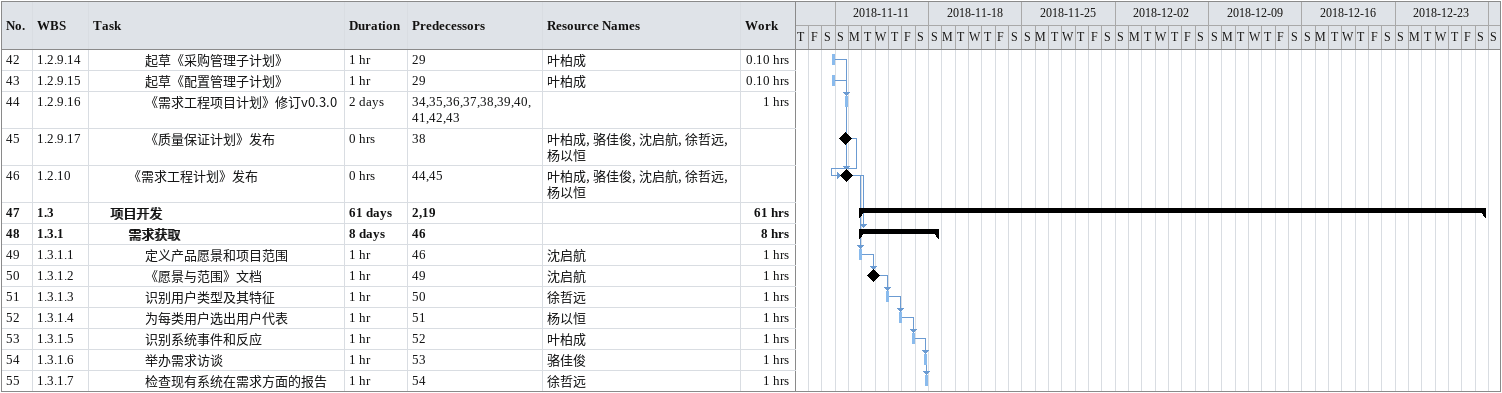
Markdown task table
| ID | WBS | Task | Duration | Start | Finish | Predecessors | Resources | Work (h) |
|---|---|---|---|---|---|---|---|---|
| 42 | 1.2.9.14 | 起草《采购管理子计划》 | 1h | 2018-11-10 | 2018-11-10 | 29 | 叶柏成 | 0.10 |
| 43 | 1.2.9.15 | 起草《配置管理子计划》 | 1h | 2018-11-10 | 2018-11-10 | 29 | 叶柏成 | 0.10 |
| 44 | 1.2.9.16 | 《需求工程项目计划》修订v0.3.0 | 2d | 2018-11-11 | 2018-11-11 | 34, 35, 36, 37, 38, 39, 40, 41, 42, 43 |  | 1 |
| 45 | 1.2.9.17 | 《质量保证计划》发布 | 0h | 2018-11-11 | 2018-11-11 | 38 | 叶柏成, 骆佳俊, 沈启航, 徐哲远, 杨以恒 |  |
| 46 | 1.2.10 | 《需求工程计划》发布 | 0h | 2018-11-11 | 2018-11-11 | 44, 45 | 叶柏成, 骆佳俊, 沈启航, 徐哲远, 杨以恒 |  |
| 47 | 1.3 | **项目开发** | 61d | 2018-11-12 | 2018-12-29 | 2, 19 |  | 61 |
| 48 | 1.3.1 | **需求获取** | 8d | 2018-11-12 | 2018-11-18 | 46 |  | 8 |
| 49 | 1.3.1.1 | 定义产品愿景和项目范围 | 1h | 2018-11-12 | 2018-11-12 | 46 | 沈启航 | 1 |
| 50 | 1.3.1.2 | 《愿景与范围》文档 | 1h | 2018-11-13 | 2018-11-13 | 49 | 沈启航 | 1 |
| 51 | 1.3.1.3 | 识别用户类型及其特征 | 1h | 2018-11-14 | 2018-11-14 | 50 | 徐哲远 | 1 |
| 52 | 1.3.1.4 | 为每类用户选出用户代表 | 1h | 2018-11-15 | 2018-11-15 | 51 | 杨以恒 | 1 |
| 53 | 1.3.1.5 | 识别系统事件和反应 | 1h | 2018-11-16 | 2018-11-16 | 52 | 叶柏成 | 1 |
| 54 | 1.3.1.6 | 举办需求访谈 | 1h | 2018-11-17 | 2018-11-17 | 53 | 骆佳俊 | 1 |
| 55 | 1.3.1.7 | 检查现有系统在需求方面的报告 | 1h | 2018-11-17 | 2018-11-17 | 54 | 徐哲远 | 1 |
